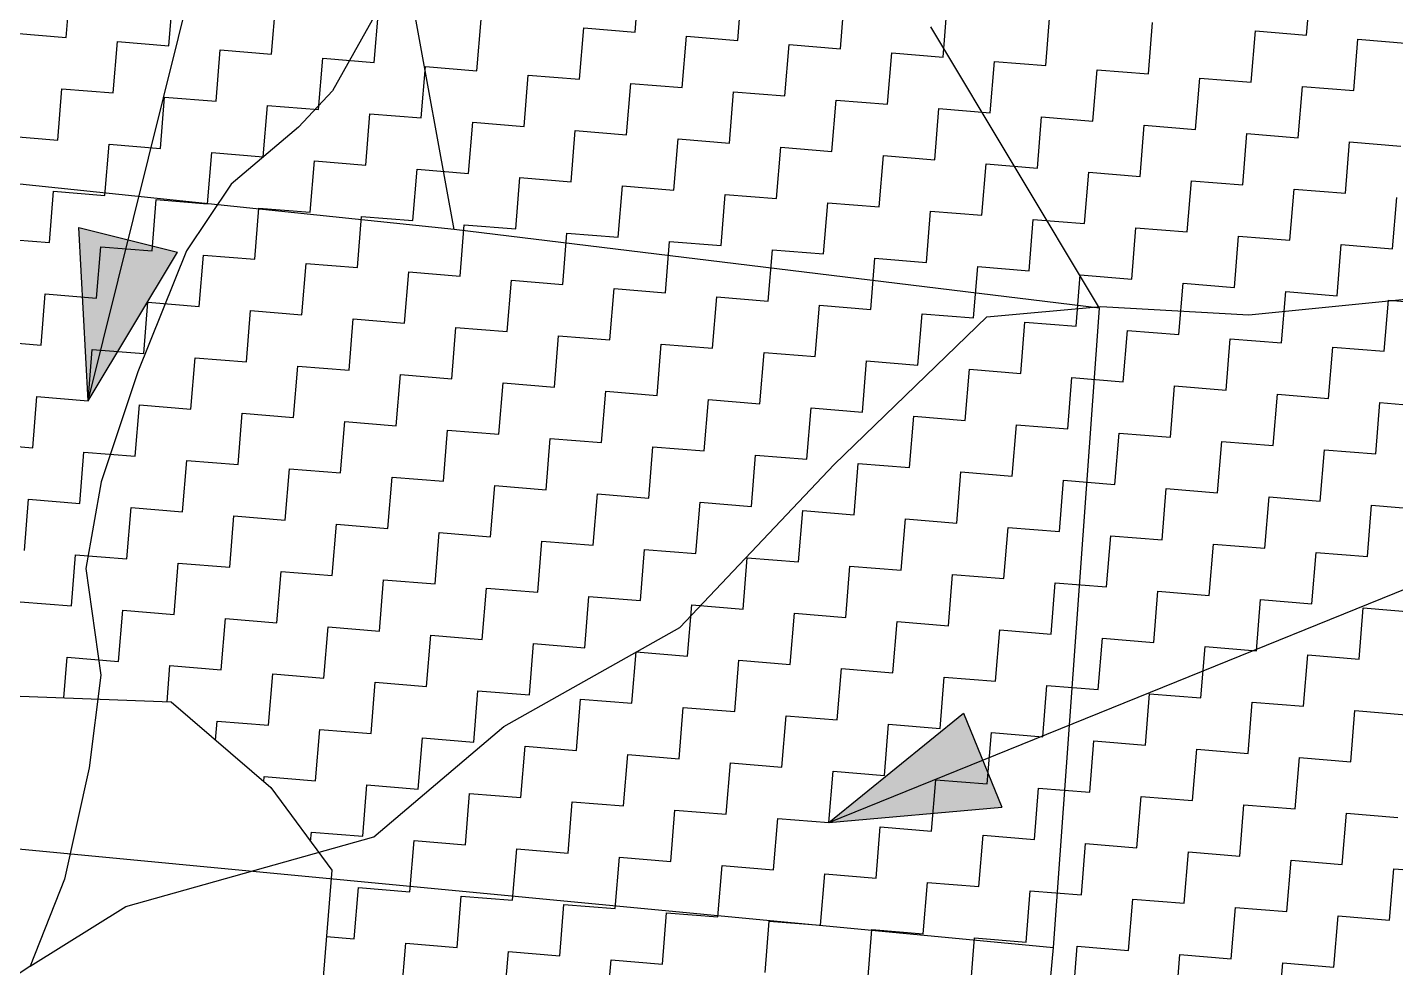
# Model space of a CAD drawing. Header units: metres. Extents: x 286589 to 288713, y 2001360 to 2004418.
# Drawn here: x 287725.1 to 287864.2, y 2003211.6 to 2003307.3 of the extents above; entities that cross this region are included whole.
import ezdxf

# ---------------------------------------------------------------- set-up
doc = ezdxf.new("R2010")
doc.units = ezdxf.units.M
doc.header["$MEASUREMENT"] = 0
for name, color, linetype in [('LINE_WATER', 4, 'Continuous'), ('POLY_HATCH', 12, 'Continuous'), ('POLY_PARCEL', 6, 'Continuous')]:
    doc.layers.add(name, color=color, linetype=linetype)

msp = doc.modelspace()

# ---------------------------------------------------------------- hatches: boundary and pattern name
h = msp.add_hatch(color=256)
h.paths.add_polyline_path([(287735.34, 2003285.67), (287730.34, 2003286.91), (287731.28, 2003269.3)])
h.paths.add_polyline_path([(287731.28, 2003269.3), (287740.35, 2003284.42), (287735.34, 2003285.67)])
h = msp.add_hatch(color=256)
h.paths.add_polyline_path([(287822.2, 2003232.73), (287820.26, 2003237.51), (287806.57, 2003226.39)])
h.paths.add_polyline_path([(287806.57, 2003226.39), (287824.14, 2003227.95), (287822.2, 2003232.73)])

# ---------------------------------------------------------------- linework, layer by layer
for points in [[(287731.28, 2003269.3), (287755.76, 2003367.91)], [(287730.34, 2003286.91), (287740.35, 2003284.42)], [(287731.28, 2003269.3), (287730.34, 2003286.91)], [(287731.28, 2003269.3), (287740.35, 2003284.42)], [(287806.57, 2003226.39), (287900.73, 2003264.59)], [(287806.57, 2003226.39), (287820.26, 2003237.51)], [(287820.26, 2003237.51), (287824.14, 2003227.95)], [(287806.57, 2003226.39), (287824.14, 2003227.95)]]:
    msp.add_lwpolyline(points)
at = {"layer": 'LINE_WATER'}
for p, q in [((287761.23, 2003309.92), (287756.12, 2003300.81)), ((287756.12, 2003300.81), (287752.64, 2003297.12)), ((287752.64, 2003297.12), (287745.81, 2003291.33)), ((287745.81, 2003291.33), (287741.28, 2003284.55)), ((287741.28, 2003284.55), (287736.31, 2003272.25)), ((287822.61, 2003277.83), (287834.22, 2003278.87)), ((287834.22, 2003278.87), (287849.25, 2003278.04)), ((287849.25, 2003278.04), (287866.87, 2003279.78)), ((287807.09, 2003262.81), (287822.61, 2003277.83)), ((287736.31, 2003272.25), (287732.61, 2003261.04)), ((287791.43, 2003246.22), (287807.09, 2003262.81)), ((287732.61, 2003261.04), (287731.05, 2003252.23)), ((287731.05, 2003252.23), (287732.55, 2003241.38)), ((287773.53, 2003236.17), (287791.43, 2003246.22)), ((287732.55, 2003241.38), (287731.38, 2003231.95)), ((287760.3, 2003224.94), (287773.53, 2003236.17)), ((287731.38, 2003231.95), (287728.87, 2003220.64)), ((287735.09, 2003217.86), (287760.3, 2003224.94)), ((287728.87, 2003220.64), (287725.37, 2003211.79)), ((287725.37, 2003211.79), (287735.09, 2003217.86)), ((287725.37, 2003211.79), (287719.06, 2003207.54))]:
    msp.add_line(p, q, dxfattribs=at)
at = {"layer": 'POLY_HATCH', "linetype": 'Continuous'}
for p, q in [((287729.04, 2003306.25), (287729.46, 2003311.47)), ((287786.86, 2003306.79), (287787.29, 2003312.01)), ((287797.3, 2003305.94), (287797.72, 2003311.16)), ((287855.12, 2003306.48), (287855.55, 2003311.7)), ((287739.48, 2003305.4), (287739.9, 2003310.62)), ((287749.91, 2003304.55), (287750.34, 2003309.77)), ((287807.74, 2003305.09), (287808.16, 2003310.31)), ((287818.17, 2003304.24), (287818.6, 2003309.46)), ((287760.35, 2003303.7), (287760.77, 2003308.92)), ((287770.78, 2003302.85), (287771.21, 2003308.07)), ((287828.61, 2003303.39), (287829.03, 2003308.6)), ((287723.82, 2003306.68), (287729.04, 2003306.25)), ((287781.22, 2003302), (287781.65, 2003307.21)), ((287781.65, 2003307.21), (287786.86, 2003306.79)), ((287839.04, 2003302.54), (287839.47, 2003307.75)), ((287849.48, 2003301.69), (287849.91, 2003306.9)), ((287849.91, 2003306.9), (287855.12, 2003306.48)), ((287733.83, 2003300.61), (287734.26, 2003305.82)), ((287734.26, 2003305.82), (287739.48, 2003305.4)), ((287791.66, 2003301.15), (287792.08, 2003306.36)), ((287792.08, 2003306.36), (287797.3, 2003305.94)), ((287802.09, 2003300.3), (287802.52, 2003305.51)), ((287802.52, 2003305.51), (287807.74, 2003305.09)), ((287859.92, 2003300.83), (287860.34, 2003306.05)), ((287860.34, 2003306.05), (287865.56, 2003305.63)), ((287744.27, 2003299.76), (287744.69, 2003304.97)), ((287744.69, 2003304.97), (287749.91, 2003304.55)), ((287754.7, 2003298.91), (287755.13, 2003304.12)), ((287755.13, 2003304.12), (287760.35, 2003303.7)), ((287812.53, 2003299.44), (287812.95, 2003304.66)), ((287812.95, 2003304.66), (287818.17, 2003304.24)), ((287822.96, 2003298.59), (287823.39, 2003303.81)), ((287823.39, 2003303.81), (287828.61, 2003303.39)), ((287765.14, 2003298.05), (287765.57, 2003303.27)), ((287765.57, 2003303.27), (287770.78, 2003302.85)), ((287775.58, 2003297.2), (287776, 2003302.42)), ((287776, 2003302.42), (287781.22, 2003302)), ((287833.4, 2003297.74), (287833.83, 2003302.96)), ((287833.83, 2003302.96), (287839.04, 2003302.54)), ((287728.19, 2003295.81), (287728.61, 2003301.03)), ((287728.61, 2003301.03), (287733.83, 2003300.61)), ((287786.01, 2003296.35), (287786.44, 2003301.57)), ((287786.44, 2003301.57), (287791.66, 2003301.15)), ((287843.84, 2003296.89), (287844.26, 2003302.11)), ((287844.26, 2003302.11), (287849.48, 2003301.69)), ((287854.27, 2003296.04), (287854.7, 2003301.26)), ((287854.7, 2003301.26), (287859.92, 2003300.83)), ((287738.62, 2003294.96), (287739.05, 2003300.18)), ((287739.05, 2003300.18), (287744.27, 2003299.76)), ((287796.45, 2003295.5), (287796.87, 2003300.72)), ((287796.87, 2003300.72), (287802.09, 2003300.3)), ((287806.88, 2003294.65), (287807.31, 2003299.87)), ((287807.31, 2003299.87), (287812.53, 2003299.44)), ((287749.06, 2003294.11), (287749.49, 2003299.33)), ((287749.49, 2003299.33), (287754.7, 2003298.91)), ((287759.5, 2003293.26), (287759.92, 2003298.48)), ((287759.92, 2003298.48), (287765.14, 2003298.05)), ((287817.32, 2003293.8), (287817.75, 2003299.02)), ((287817.75, 2003299.02), (287822.96, 2003298.59)), ((287827.76, 2003292.95), (287828.18, 2003298.17)), ((287828.18, 2003298.17), (287833.4, 2003297.74)), ((287769.93, 2003292.41), (287770.36, 2003297.63)), ((287770.36, 2003297.63), (287775.58, 2003297.2)), ((287780.37, 2003291.56), (287780.79, 2003296.78)), ((287780.79, 2003296.78), (287786.01, 2003296.35)), ((287838.19, 2003292.1), (287838.62, 2003297.32)), ((287838.62, 2003297.32), (287843.84, 2003296.89)), ((287722.97, 2003296.24), (287728.19, 2003295.81)), ((287732.98, 2003290.17), (287733.41, 2003295.39)), ((287733.41, 2003295.39), (287738.62, 2003294.96)), ((287790.81, 2003290.71), (287791.23, 2003295.93)), ((287791.23, 2003295.93), (287796.45, 2003295.5)), ((287848.63, 2003291.25), (287849.06, 2003296.47)), ((287849.06, 2003296.47), (287854.27, 2003296.04)), ((287859.07, 2003290.4), (287859.49, 2003295.62)), ((287859.49, 2003295.62), (287864.71, 2003295.19)), ((287743.42, 2003289.32), (287743.84, 2003294.54)), ((287743.84, 2003294.54), (287749.06, 2003294.11)), ((287801.24, 2003289.86), (287801.67, 2003295.08)), ((287801.67, 2003295.08), (287806.88, 2003294.65)), ((287811.68, 2003289.01), (287812.1, 2003294.23)), ((287812.1, 2003294.23), (287817.32, 2003293.8)), ((287753.85, 2003288.47), (287754.28, 2003293.69)), ((287754.28, 2003293.69), (287759.5, 2003293.26)), ((287764.29, 2003287.62), (287764.71, 2003292.84)), ((287764.71, 2003292.84), (287769.93, 2003292.41)), ((287822.11, 2003288.16), (287822.54, 2003293.38)), ((287822.54, 2003293.38), (287827.76, 2003292.95)), ((287774.73, 2003286.77), (287775.15, 2003291.99)), ((287775.15, 2003291.99), (287780.37, 2003291.56)), ((287832.55, 2003287.31), (287832.98, 2003292.53)), ((287832.98, 2003292.53), (287838.19, 2003292.1)), ((287842.99, 2003286.46), (287843.41, 2003291.67)), ((287843.41, 2003291.67), (287848.63, 2003291.25)), ((287727.34, 2003285.38), (287727.76, 2003290.6)), ((287727.76, 2003290.6), (287732.98, 2003290.17)), ((287785.16, 2003285.92), (287785.59, 2003291.14)), ((287785.59, 2003291.14), (287790.81, 2003290.71)), ((287795.6, 2003285.07), (287796.02, 2003290.28)), ((287796.02, 2003290.28), (287801.24, 2003289.86)), ((287853.42, 2003285.61), (287853.85, 2003290.82)), ((287853.85, 2003290.82), (287859.07, 2003290.4)), ((287863.86, 2003284.76), (287864.28, 2003289.97)), ((287737.77, 2003284.53), (287738.2, 2003289.75)), ((287738.2, 2003289.75), (287743.42, 2003289.32)), ((287748.21, 2003283.68), (287748.64, 2003288.89)), ((287748.64, 2003288.89), (287753.85, 2003288.47)), ((287806.03, 2003284.22), (287806.46, 2003289.43)), ((287806.46, 2003289.43), (287811.68, 2003289.01)), ((287816.47, 2003283.37), (287816.9, 2003288.58)), ((287816.9, 2003288.58), (287822.11, 2003288.16)), ((287758.65, 2003282.83), (287759.07, 2003288.04)), ((287759.07, 2003288.04), (287764.29, 2003287.62)), ((287769.08, 2003281.97), (287769.51, 2003287.19)), ((287769.51, 2003287.19), (287774.73, 2003286.77)), ((287826.91, 2003282.51), (287827.33, 2003287.73)), ((287827.33, 2003287.73), (287832.55, 2003287.31)), ((287722.12, 2003285.8), (287727.34, 2003285.38)), ((287779.52, 2003281.12), (287779.94, 2003286.34)), ((287779.94, 2003286.34), (287785.16, 2003285.92)), ((287837.34, 2003281.66), (287837.77, 2003286.88)), ((287837.77, 2003286.88), (287842.99, 2003286.46)), ((287847.78, 2003280.81), (287848.2, 2003286.03)), ((287848.2, 2003286.03), (287853.42, 2003285.61)), ((287732.13, 2003279.73), (287732.56, 2003284.95)), ((287732.56, 2003284.95), (287737.77, 2003284.53)), ((287789.95, 2003280.27), (287790.38, 2003285.49)), ((287790.38, 2003285.49), (287795.6, 2003285.07)), ((287800.39, 2003279.42), (287800.82, 2003284.64)), ((287800.82, 2003284.64), (287806.03, 2003284.22)), ((287858.22, 2003279.96), (287858.64, 2003285.18)), ((287858.64, 2003285.18), (287863.86, 2003284.76)), ((287742.57, 2003278.88), (287742.99, 2003284.1)), ((287742.99, 2003284.1), (287748.21, 2003283.68)), ((287753, 2003278.03), (287753.43, 2003283.25)), ((287753.43, 2003283.25), (287758.65, 2003282.83)), ((287810.83, 2003278.57), (287811.25, 2003283.79)), ((287811.25, 2003283.79), (287816.47, 2003283.37)), ((287821.26, 2003277.72), (287821.69, 2003282.94)), ((287821.69, 2003282.94), (287826.91, 2003282.51)), ((287763.44, 2003277.18), (287763.86, 2003282.4)), ((287763.86, 2003282.4), (287769.08, 2003281.97)), ((287773.88, 2003276.33), (287774.3, 2003281.55)), ((287774.3, 2003281.55), (287779.52, 2003281.12)), ((287831.7, 2003276.87), (287832.12, 2003282.09)), ((287832.12, 2003282.09), (287837.34, 2003281.66)), ((287726.49, 2003274.94), (287726.91, 2003280.16)), ((287726.91, 2003280.16), (287732.13, 2003279.73)), ((287784.31, 2003275.48), (287784.74, 2003280.7)), ((287784.74, 2003280.7), (287789.95, 2003280.27)), ((287842.14, 2003276.02), (287842.56, 2003281.24)), ((287842.56, 2003281.24), (287847.78, 2003280.81)), ((287852.57, 2003275.17), (287853, 2003280.39)), ((287853, 2003280.39), (287858.22, 2003279.96)), ((287736.92, 2003274.09), (287737.35, 2003279.31)), ((287737.35, 2003279.31), (287742.57, 2003278.88)), ((287794.75, 2003274.63), (287795.17, 2003279.85)), ((287795.17, 2003279.85), (287800.39, 2003279.42)), ((287805.18, 2003273.78), (287805.61, 2003279)), ((287805.61, 2003279), (287810.83, 2003278.57)), ((287863.01, 2003274.32), (287863.43, 2003279.54)), ((287863.43, 2003279.54), (287868.65, 2003279.11)), ((287747.36, 2003273.24), (287747.78, 2003278.46)), ((287747.78, 2003278.46), (287753, 2003278.03)), ((287757.8, 2003272.39), (287758.22, 2003277.61)), ((287758.22, 2003277.61), (287763.44, 2003277.18)), ((287815.62, 2003272.93), (287816.05, 2003278.15)), ((287816.05, 2003278.15), (287821.26, 2003277.72)), ((287826.06, 2003272.08), (287826.48, 2003277.3)), ((287826.48, 2003277.3), (287831.7, 2003276.87)), ((287768.23, 2003271.54), (287768.66, 2003276.76)), ((287768.66, 2003276.76), (287773.88, 2003276.33)), ((287778.67, 2003270.69), (287779.09, 2003275.91)), ((287779.09, 2003275.91), (287784.31, 2003275.48)), ((287836.49, 2003271.23), (287836.92, 2003276.45)), ((287836.92, 2003276.45), (287842.14, 2003276.02)), ((287721.27, 2003275.37), (287726.49, 2003274.94)), ((287731.28, 2003269.3), (287731.7, 2003274.52)), ((287731.7, 2003274.52), (287736.92, 2003274.09)), ((287789.1, 2003269.84), (287789.53, 2003275.06)), ((287789.53, 2003275.06), (287794.75, 2003274.63)), ((287846.93, 2003270.38), (287847.35, 2003275.59)), ((287847.35, 2003275.59), (287852.57, 2003275.17)), ((287857.36, 2003269.53), (287857.79, 2003274.74)), ((287857.79, 2003274.74), (287863.01, 2003274.32)), ((287741.72, 2003268.45), (287742.14, 2003273.67)), ((287742.14, 2003273.67), (287747.36, 2003273.24)), ((287799.54, 2003268.99), (287799.97, 2003274.2)), ((287799.97, 2003274.2), (287805.18, 2003273.78)), ((287809.98, 2003268.14), (287810.4, 2003273.35)), ((287810.4, 2003273.35), (287815.62, 2003272.93)), ((287752.15, 2003267.6), (287752.58, 2003272.81)), ((287752.58, 2003272.81), (287757.8, 2003272.39)), ((287762.59, 2003266.75), (287763.01, 2003271.96)), ((287763.01, 2003271.96), (287768.23, 2003271.54)), ((287820.41, 2003267.29), (287820.84, 2003272.5)), ((287820.84, 2003272.5), (287826.06, 2003272.08)), ((287773.02, 2003265.9), (287773.45, 2003271.11)), ((287773.45, 2003271.11), (287778.67, 2003270.69)), ((287830.85, 2003266.43), (287831.27, 2003271.65)), ((287831.27, 2003271.65), (287836.49, 2003271.23)), ((287841.28, 2003265.58), (287841.71, 2003270.8)), ((287841.71, 2003270.8), (287846.93, 2003270.38)), ((287725.64, 2003264.51), (287726.06, 2003269.72)), ((287726.06, 2003269.72), (287731.28, 2003269.3)), ((287783.46, 2003265.04), (287783.89, 2003270.26)), ((287783.89, 2003270.26), (287789.1, 2003269.84)), ((287793.9, 2003264.19), (287794.32, 2003269.41)), ((287794.32, 2003269.41), (287799.54, 2003268.99)), ((287851.72, 2003264.73), (287852.15, 2003269.95)), ((287852.15, 2003269.95), (287857.36, 2003269.53)), ((287862.16, 2003263.88), (287862.58, 2003269.1)), ((287862.58, 2003269.1), (287867.8, 2003268.68)), ((287736.07, 2003263.65), (287736.5, 2003268.87)), ((287736.5, 2003268.87), (287741.72, 2003268.45)), ((287746.51, 2003262.8), (287746.93, 2003268.02)), ((287746.93, 2003268.02), (287752.15, 2003267.6)), ((287804.33, 2003263.34), (287804.76, 2003268.56)), ((287804.76, 2003268.56), (287809.98, 2003268.14)), ((287814.77, 2003262.49), (287815.19, 2003267.71)), ((287815.19, 2003267.71), (287820.41, 2003267.29)), ((287756.94, 2003261.95), (287757.37, 2003267.17)), ((287757.37, 2003267.17), (287762.59, 2003266.75)), ((287767.38, 2003261.1), (287767.81, 2003266.32)), ((287767.81, 2003266.32), (287773.02, 2003265.9)), ((287825.21, 2003261.64), (287825.63, 2003266.86)), ((287825.63, 2003266.86), (287830.85, 2003266.43)), ((287720.42, 2003264.93), (287725.64, 2003264.51)), ((287777.82, 2003260.25), (287778.24, 2003265.47)), ((287778.24, 2003265.47), (287783.46, 2003265.04)), ((287835.64, 2003260.79), (287836.07, 2003266.01)), ((287836.07, 2003266.01), (287841.28, 2003265.58)), ((287846.08, 2003259.94), (287846.5, 2003265.16)), ((287846.5, 2003265.16), (287851.72, 2003264.73)), ((287730.43, 2003258.86), (287730.85, 2003264.08)), ((287730.85, 2003264.08), (287736.07, 2003263.65)), ((287788.25, 2003259.4), (287788.68, 2003264.62)), ((287788.68, 2003264.62), (287793.9, 2003264.19)), ((287798.69, 2003258.55), (287799.11, 2003263.77)), ((287799.11, 2003263.77), (287804.33, 2003263.34)), ((287856.51, 2003259.09), (287856.94, 2003264.31)), ((287856.94, 2003264.31), (287862.16, 2003263.88)), ((287740.87, 2003258.01), (287741.29, 2003263.23)), ((287741.29, 2003263.23), (287746.51, 2003262.8)), ((287751.3, 2003257.16), (287751.73, 2003262.38)), ((287751.73, 2003262.38), (287756.94, 2003261.95)), ((287809.13, 2003257.7), (287809.55, 2003262.92)), ((287809.55, 2003262.92), (287814.77, 2003262.49)), ((287819.56, 2003256.85), (287819.99, 2003262.07)), ((287819.99, 2003262.07), (287825.21, 2003261.64)), ((287761.74, 2003256.31), (287762.16, 2003261.53)), ((287762.16, 2003261.53), (287767.38, 2003261.1)), ((287772.17, 2003255.46), (287772.6, 2003260.68)), ((287772.6, 2003260.68), (287777.82, 2003260.25)), ((287830, 2003256), (287830.42, 2003261.22)), ((287830.42, 2003261.22), (287835.64, 2003260.79)), ((287724.79, 2003254.07), (287725.21, 2003259.29)), ((287725.21, 2003259.29), (287730.43, 2003258.86)), ((287782.61, 2003254.61), (287783.04, 2003259.83)), ((287783.04, 2003259.83), (287788.25, 2003259.4)), ((287840.43, 2003255.15), (287840.86, 2003260.37)), ((287840.86, 2003260.37), (287846.08, 2003259.94)), ((287850.87, 2003254.3), (287851.3, 2003259.52)), ((287851.3, 2003259.52), (287856.51, 2003259.09)), ((287735.22, 2003253.22), (287735.65, 2003258.44)), ((287735.65, 2003258.44), (287740.87, 2003258.01)), ((287793.05, 2003253.76), (287793.47, 2003258.98)), ((287793.47, 2003258.98), (287798.69, 2003258.55)), ((287803.48, 2003252.91), (287803.91, 2003258.13)), ((287803.91, 2003258.13), (287809.13, 2003257.7)), ((287861.31, 2003253.45), (287861.73, 2003258.66)), ((287861.73, 2003258.66), (287866.95, 2003258.24)), ((287745.66, 2003252.37), (287746.08, 2003257.59)), ((287746.08, 2003257.59), (287751.3, 2003257.16)), ((287756.09, 2003251.52), (287756.52, 2003256.74)), ((287756.52, 2003256.74), (287761.74, 2003256.31)), ((287813.92, 2003252.06), (287814.34, 2003257.27)), ((287814.34, 2003257.27), (287819.56, 2003256.85)), ((287824.35, 2003251.21), (287824.78, 2003256.42)), ((287824.78, 2003256.42), (287830, 2003256)), ((287766.53, 2003250.67), (287766.96, 2003255.88)), ((287766.96, 2003255.88), (287772.17, 2003255.46)), ((287776.97, 2003249.82), (287777.39, 2003255.03)), ((287777.39, 2003255.03), (287782.61, 2003254.61)), ((287834.79, 2003250.36), (287835.22, 2003255.57)), ((287835.22, 2003255.57), (287840.43, 2003255.15)), ((287729.58, 2003248.43), (287730, 2003253.64)), ((287730, 2003253.64), (287735.22, 2003253.22)), ((287787.4, 2003248.97), (287787.83, 2003254.18)), ((287787.83, 2003254.18), (287793.05, 2003253.76)), ((287845.23, 2003249.5), (287845.65, 2003254.72)), ((287845.65, 2003254.72), (287850.87, 2003254.3)), ((287855.66, 2003248.65), (287856.09, 2003253.87)), ((287856.09, 2003253.87), (287861.31, 2003253.45)), ((287740.01, 2003247.57), (287740.44, 2003252.79)), ((287740.44, 2003252.79), (287745.66, 2003252.37)), ((287797.84, 2003248.11), (287798.26, 2003253.33)), ((287798.26, 2003253.33), (287803.48, 2003252.91)), ((287808.28, 2003247.26), (287808.7, 2003252.48)), ((287808.7, 2003252.48), (287813.92, 2003252.06)), ((287750.45, 2003246.72), (287750.88, 2003251.94)), ((287750.88, 2003251.94), (287756.09, 2003251.52)), ((287760.89, 2003245.87), (287761.31, 2003251.09)), ((287761.31, 2003251.09), (287766.53, 2003250.67)), ((287818.71, 2003246.41), (287819.14, 2003251.63)), ((287819.14, 2003251.63), (287824.35, 2003251.21)), ((287771.32, 2003245.02), (287771.75, 2003250.24)), ((287771.75, 2003250.24), (287776.97, 2003249.82)), ((287829.15, 2003245.56), (287829.57, 2003250.78)), ((287829.57, 2003250.78), (287834.79, 2003250.36)), ((287839.58, 2003244.71), (287840.01, 2003249.93)), ((287840.01, 2003249.93), (287845.23, 2003249.5)), ((287724.36, 2003248.85), (287729.58, 2003248.43)), ((287781.76, 2003244.17), (287782.18, 2003249.39)), ((287782.18, 2003249.39), (287787.4, 2003248.97)), ((287792.2, 2003243.32), (287792.62, 2003248.54)), ((287792.62, 2003248.54), (287797.84, 2003248.11)), ((287850.02, 2003243.86), (287850.45, 2003249.08)), ((287850.45, 2003249.08), (287855.66, 2003248.65)), ((287860.46, 2003243.01), (287860.88, 2003248.23)), ((287860.88, 2003248.23), (287866.1, 2003247.8)), ((287734.37, 2003242.78), (287734.8, 2003248)), ((287734.8, 2003248), (287740.01, 2003247.57)), ((287744.81, 2003241.93), (287745.23, 2003247.15)), ((287745.23, 2003247.15), (287750.45, 2003246.72)), ((287802.63, 2003242.47), (287803.06, 2003247.69)), ((287803.06, 2003247.69), (287808.28, 2003247.26)), ((287813.07, 2003241.62), (287813.49, 2003246.84)), ((287813.49, 2003246.84), (287818.71, 2003246.41)), ((287755.24, 2003241.08), (287755.67, 2003246.3)), ((287755.67, 2003246.3), (287760.89, 2003245.87)), ((287765.68, 2003240.23), (287766.1, 2003245.45)), ((287766.1, 2003245.45), (287771.32, 2003245.02)), ((287823.5, 2003240.77), (287823.93, 2003245.99)), ((287823.93, 2003245.99), (287829.15, 2003245.56)), ((287776.12, 2003239.38), (287776.54, 2003244.6)), ((287776.54, 2003244.6), (287781.76, 2003244.17)), ((287833.94, 2003239.92), (287834.37, 2003245.14)), ((287834.37, 2003245.14), (287839.58, 2003244.71)), ((287844.38, 2003239.07), (287844.8, 2003244.29)), ((287844.8, 2003244.29), (287850.02, 2003243.86)), ((287728.82, 2003239.07), (287729.15, 2003243.21)), ((287729.15, 2003243.21), (287734.37, 2003242.78)), ((287786.55, 2003238.53), (287786.98, 2003243.75)), ((287786.98, 2003243.75), (287792.2, 2003243.32)), ((287796.99, 2003237.68), (287797.41, 2003242.9)), ((287797.41, 2003242.9), (287802.63, 2003242.47)), ((287854.81, 2003238.22), (287855.24, 2003243.44)), ((287855.24, 2003243.44), (287860.46, 2003243.01)), ((287739.29, 2003238.67), (287739.59, 2003242.36)), ((287739.59, 2003242.36), (287744.81, 2003241.93)), ((287749.6, 2003236.29), (287750.03, 2003241.51)), ((287750.03, 2003241.51), (287755.24, 2003241.08)), ((287807.42, 2003236.83), (287807.85, 2003242.05)), ((287807.85, 2003242.05), (287813.07, 2003241.62)), ((287817.86, 2003235.98), (287818.29, 2003241.19)), ((287818.29, 2003241.19), (287823.5, 2003240.77)), ((287760.04, 2003235.44), (287760.46, 2003240.66)), ((287760.46, 2003240.66), (287765.68, 2003240.23)), ((287770.47, 2003234.59), (287770.9, 2003239.8)), ((287770.9, 2003239.8), (287776.12, 2003239.38)), ((287828.3, 2003235.13), (287828.72, 2003240.34)), ((287828.72, 2003240.34), (287833.94, 2003239.92)), ((287780.91, 2003233.74), (287781.33, 2003238.95)), ((287781.33, 2003238.95), (287786.55, 2003238.53)), ((287838.73, 2003234.28), (287839.16, 2003239.49)), ((287839.16, 2003239.49), (287844.38, 2003239.07)), ((287849.17, 2003233.42), (287849.59, 2003238.64)), ((287849.59, 2003238.64), (287854.81, 2003238.22)), ((287791.34, 2003232.89), (287791.77, 2003238.1)), ((287791.77, 2003238.1), (287796.99, 2003237.68)), ((287801.78, 2003232.03), (287802.21, 2003237.25)), ((287802.21, 2003237.25), (287807.42, 2003236.83)), ((287859.61, 2003232.57), (287860.03, 2003237.79)), ((287860.03, 2003237.79), (287865.25, 2003237.37)), ((287744.22, 2003234.77), (287744.38, 2003236.71)), ((287744.38, 2003236.71), (287749.6, 2003236.29)), ((287754.39, 2003230.64), (287754.82, 2003235.86)), ((287754.82, 2003235.86), (287760.04, 2003235.44)), ((287812.22, 2003231.18), (287812.64, 2003236.4)), ((287812.64, 2003236.4), (287817.86, 2003235.98)), ((287822.65, 2003230.33), (287823.08, 2003235.55)), ((287823.08, 2003235.55), (287828.3, 2003235.13)), ((287764.83, 2003229.79), (287765.25, 2003235.01)), ((287765.25, 2003235.01), (287770.47, 2003234.59)), ((287775.27, 2003228.94), (287775.69, 2003234.16)), ((287775.69, 2003234.16), (287780.91, 2003233.74)), ((287833.09, 2003229.48), (287833.51, 2003234.7)), ((287833.51, 2003234.7), (287838.73, 2003234.28)), ((287785.7, 2003228.09), (287786.13, 2003233.31)), ((287786.13, 2003233.31), (287791.34, 2003232.89)), ((287843.53, 2003228.63), (287843.95, 2003233.85)), ((287843.95, 2003233.85), (287849.17, 2003233.42)), ((287853.96, 2003227.78), (287854.39, 2003233)), ((287854.39, 2003233), (287859.61, 2003232.57)), ((287796.14, 2003227.24), (287796.56, 2003232.46)), ((287796.56, 2003232.46), (287801.78, 2003232.03)), ((287806.57, 2003226.39), (287807, 2003231.61)), ((287807, 2003231.61), (287812.22, 2003231.18)), ((287749.13, 2003230.55), (287749.17, 2003231.07)), ((287749.17, 2003231.07), (287754.39, 2003230.64)), ((287759.19, 2003225), (287759.61, 2003230.22)), ((287759.61, 2003230.22), (287764.83, 2003229.79)), ((287817.01, 2003225.54), (287817.44, 2003230.76)), ((287817.44, 2003230.76), (287822.65, 2003230.33)), ((287769.62, 2003224.15), (287770.05, 2003229.37)), ((287770.05, 2003229.37), (287775.27, 2003228.94)), ((287827.45, 2003224.69), (287827.87, 2003229.91)), ((287827.87, 2003229.91), (287833.09, 2003229.48)), ((287837.88, 2003223.84), (287838.31, 2003229.06)), ((287838.31, 2003229.06), (287843.53, 2003228.63)), ((287780.06, 2003223.3), (287780.48, 2003228.52)), ((287780.48, 2003228.52), (287785.7, 2003228.09)), ((287790.49, 2003222.45), (287790.92, 2003227.67)), ((287790.92, 2003227.67), (287796.14, 2003227.24)), ((287848.32, 2003222.99), (287848.74, 2003228.21)), ((287848.74, 2003228.21), (287853.96, 2003227.78)), ((287858.75, 2003222.14), (287859.18, 2003227.36)), ((287859.18, 2003227.36), (287864.4, 2003226.93)), ((287800.93, 2003221.6), (287801.36, 2003226.82)), ((287801.36, 2003226.82), (287806.57, 2003226.39)), ((287811.37, 2003220.75), (287811.79, 2003225.97)), ((287811.79, 2003225.97), (287817.01, 2003225.54)), ((287753.89, 2003224.47), (287753.97, 2003225.43)), ((287753.97, 2003225.43), (287759.19, 2003225)), ((287763.98, 2003219.36), (287764.4, 2003224.58)), ((287764.4, 2003224.58), (287769.62, 2003224.15)), ((287821.8, 2003219.9), (287822.23, 2003225.12)), ((287822.23, 2003225.12), (287827.45, 2003224.69)), ((287774.41, 2003218.51), (287774.84, 2003223.73)), ((287774.84, 2003223.73), (287780.06, 2003223.3)), ((287832.24, 2003219.05), (287832.66, 2003224.26)), ((287832.66, 2003224.26), (287837.88, 2003223.84)), ((287842.68, 2003218.2), (287843.1, 2003223.41)), ((287843.1, 2003223.41), (287848.32, 2003222.99)), ((287784.85, 2003217.66), (287785.28, 2003222.87)), ((287785.28, 2003222.87), (287790.49, 2003222.45)), ((287795.29, 2003216.81), (287795.71, 2003222.02)), ((287795.71, 2003222.02), (287800.93, 2003221.6)), ((287853.11, 2003217.35), (287853.54, 2003222.56)), ((287853.54, 2003222.56), (287858.75, 2003222.14)), ((287863.55, 2003216.49), (287863.97, 2003221.71)), ((287863.97, 2003221.71), (287869.19, 2003221.29)), ((287805.72, 2003215.96), (287806.15, 2003221.17)), ((287806.15, 2003221.17), (287811.37, 2003220.75)), ((287816.16, 2003215.1), (287816.58, 2003220.32)), ((287816.58, 2003220.32), (287821.8, 2003219.9)), ((287758.33, 2003214.57), (287758.76, 2003219.78)), ((287758.76, 2003219.78), (287763.98, 2003219.36)), ((287768.77, 2003213.71), (287769.2, 2003218.93)), ((287769.2, 2003218.93), (287774.41, 2003218.51)), ((287826.6, 2003214.25), (287827.02, 2003219.47)), ((287827.02, 2003219.47), (287832.24, 2003219.05)), ((287779.21, 2003212.86), (287779.63, 2003218.08)), ((287779.63, 2003218.08), (287784.85, 2003217.66)), ((287837.03, 2003213.4), (287837.46, 2003218.62)), ((287837.46, 2003218.62), (287842.68, 2003218.2)), ((287847.47, 2003212.55), (287847.89, 2003217.77)), ((287847.89, 2003217.77), (287853.11, 2003217.35)), ((287789.64, 2003212.01), (287790.07, 2003217.23)), ((287790.07, 2003217.23), (287795.29, 2003216.81)), ((287800.08, 2003211.16), (287800.5, 2003216.38)), ((287800.5, 2003216.38), (287805.72, 2003215.96)), ((287857.9, 2003211.7), (287858.33, 2003216.92)), ((287858.33, 2003216.92), (287863.55, 2003216.49)), ((287755.49, 2003214.8), (287758.33, 2003214.57)), ((287810.52, 2003210.31), (287810.94, 2003215.53)), ((287810.94, 2003215.53), (287816.16, 2003215.1)), ((287820.95, 2003209.46), (287821.38, 2003214.68)), ((287821.38, 2003214.68), (287826.6, 2003214.25)), ((287763.13, 2003208.92), (287763.55, 2003214.14)), ((287763.55, 2003214.14), (287768.77, 2003213.71)), ((287773.56, 2003208.07), (287773.99, 2003213.29)), ((287773.99, 2003213.29), (287779.21, 2003212.86)), ((287831.39, 2003208.61), (287831.81, 2003213.83)), ((287831.81, 2003213.83), (287837.03, 2003213.4)), ((287784, 2003207.22), (287784.43, 2003212.44)), ((287784.43, 2003212.44), (287789.64, 2003212.01)), ((287841.82, 2003207.76), (287842.25, 2003212.98)), ((287842.25, 2003212.98), (287847.47, 2003212.55)), ((287852.26, 2003206.91), (287852.69, 2003212.13)), ((287852.69, 2003212.13), (287857.9, 2003211.7))]:
    msp.add_line(p, q, dxfattribs=at)
at = {"layer": 'POLY_HATCH'}
msp.add_lwpolyline([(287717.1, 2003239.52), (287739.7, 2003238.66), (287749.83, 2003229.96), (287756.04, 2003221.57), (287755.08, 2003209.83), (287739.8, 2003203.69), (287728.2, 2003194.3), (287719.94, 2003183.65)], dxfattribs=at)
at = {"layer": 'POLY_PARCEL'}
for p, q in [((287768.49, 2003286.72), (287755.86, 2003355.91)), ((287834.07, 2003278.72), (287816.93, 2003307.32)), ((287768.49, 2003286.72), (287592.51, 2003305)), ((287834.07, 2003278.72), (287768.49, 2003286.72)), ((287829.41, 2003213.71), (287834.07, 2003278.72)), ((287559.14, 2003239.41), (287829.41, 2003213.71)), ((287814.25, 2003056.7), (287829.41, 2003213.71))]:
    msp.add_line(p, q, dxfattribs=at)

doc.saveas('drawing.dxf')
